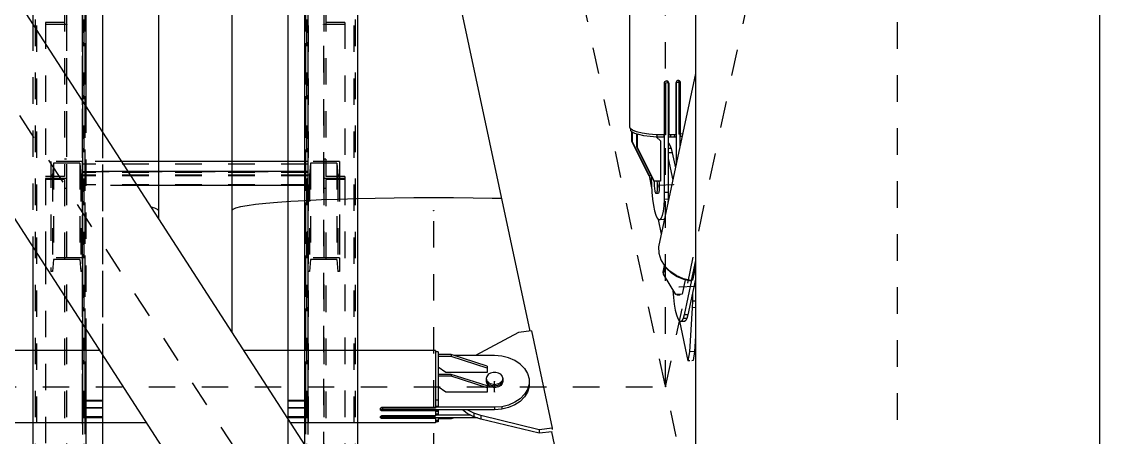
# Model space of a CAD drawing. Header units: millimetres. Extents: x 149919 to 150445, y 136651 to 136866.
# Drawn here: x 150262.208 to 150266.275, y 136680.484 to 136682.053 of the extents above; entities that cross this region are included whole.
import ezdxf

# ---------------------------------------------------------------- set-up
doc = ezdxf.new("R2010")
doc.units = ezdxf.units.MM
doc.header["$LTSCALE"] = 0.25
for name, pattern in [('CENTER', [50.8, 31.75, -6.35, 6.35, -6.35]), ('XKITLINE00', [0]), ('XKITLINE02', [4, 2, -2]), ('XKITLINE03', [6, 3, -1, 1, -1])]:
    doc.linetypes.add(name, pattern=pattern)

# ---------------------------------------------------------------- blocks, each defined once
blk = doc.blocks.new('çatıı')
at = {"color": 116, "linetype": 'XKITLINE02', "true_color": 0x136734}
for p, q in [((12062.5, 4180.27), (12062.5, 3025.09)), ((12063.35, 4179.83), (12063.35, 3024.64)), ((12146.65, 4179.83), (12146.65, 3024.64)), ((12147.5, 4180.27), (12147.5, 3025.09)), ((12062.5, 4173.79), (12062.5, 3018.6)), ((12063.35, 4174.23), (12063.35, 3019.05)), ((12070, 4174.06), (12070, 3024.82)), ((12140, 4174.06), (12140, 3024.82)), ((12146.65, 4174.23), (12146.65, 3019.05)), ((12147.5, 4173.79), (12147.5, 3018.6)), ((12044.65, 4168.77), (12044.65, 3002.41)), ((12062.95, 4168.77), (12062.95, 3002.41)), ((12147.05, 4168.77), (12147.05, 3002.41)), ((12165.35, 4168.77), (12165.35, 3002.41)), ((12045.18, 4166.61), (12045.18, 3000.84)), ((12062.42, 4166.61), (12062.42, 3000.84)), ((12147.58, 4166.61), (12147.58, 3000.84)), ((12164.82, 4166.61), (12164.82, 3000.84)), ((12055.7, 3174.26), (12055.7, 3167.7)), ((12055.7, 3174.26), (12055.7, 3109.54)), ((12056.5, 3174.26), (12056.5, 3166.97)), ((12056.5, 3174.26), (12056.5, 3108.81)), ((12153.5, 3174.26), (12153.5, 3108.81)), ((12154.3, 3174.26), (12154.3, 3109.54)), ((12043.8, 3166.99), (12043.8, 3082.92)), ((12055.7, 3167.7), (12048.5, 3167.7)), ((12048.5, 3167.7), (12048.5, 3159.72)), ((12048.5, 3167.7), (12048.5, 3108.81)), ((12056.5, 3166.97), (12048.5, 3166.97)), ((12161.5, 3166.97), (12153.5, 3166.97)), ((12161.5, 3167.7), (12154.3, 3167.7)), ((12161.5, 3167.7), (12161.5, 3108.81)), ((12063.8, 3136.05), (12063.8, 3051.98)), ((12070, 3126.46), (12070, 3042.39)), ((12050.5, 3115.3), (12050.5, 3110.1)), ((12062.5, 3115.3), (12050.5, 3115.3)), ((12050.5, 3115.3), (12050.5, 3073.76)), ((12056.5, 3116.1), (12055.7, 3116.1)), ((12062.5, 3115.3), (12062.5, 3106.21)), ((12077.21, 3115.3), (12062.5, 3115.3)), ((12062.5, 3115.3), (12062.5, 3110.1)), ((12062.5, 3115.3), (12062.5, 3073.76)), ((12147.5, 3115.3), (12140, 3115.3)), ((12147.5, 3115.3), (12147.5, 3106.21)), ((12147.5, 3115.3), (12147.5, 3078.96)), ((12147.5, 3115.3), (12147.5, 3110.1)), ((12159.5, 3115.3), (12147.5, 3115.3)), ((12153.5, 3116.1), (12153.5, 3108.81)), ((12154.3, 3116.1), (12153.5, 3116.1)), ((12154.3, 3116.1), (12154.3, 3109.54)), ((12159.5, 3115.3), (12159.5, 3078.96)), ((12159.5, 3115.3), (12159.5, 3110.1)), ((12051.56, 3114.64), (12051.18, 3110.1)), ((12061.43, 3114.64), (12051.56, 3114.64)), ((12051.56, 3114.64), (12051.56, 3078.3)), ((12061.43, 3114.64), (12061.82, 3110.1)), ((12061.43, 3114.64), (12061.43, 3078.3)), ((12147.5, 3114.29), (12062.5, 3114.29)), ((12079.72, 3111.41), (12062.5, 3111.41)), ((12147.5, 3111.41), (12140, 3111.41)), ((12148.56, 3114.64), (12148.18, 3110.1)), ((12148.56, 3114.64), (12148.56, 3078.3)), ((12158.43, 3114.64), (12148.56, 3114.64)), ((12158.43, 3114.64), (12158.43, 3078.3)), ((12158.43, 3114.64), (12158.82, 3110.1)), ((12055.7, 3109.54), (12048.5, 3109.54)), ((12056.5, 3108.81), (12048.5, 3108.81)), ((12048.5, 3108.81), (12048.5, 3076.68)), ((12056.5, 3108.81), (12048.5, 3108.81)), ((12055.7, 3108.44), (12048.5, 3108.44)), ((12051.18, 3110.1), (12050.5, 3110.1)), ((12051.18, 3110.1), (12051.18, 3073.76)), ((12055.7, 3108.44), (12055.7, 3105.1)), ((12055.7, 3108.44), (12055.7, 2979.59)), ((12056.5, 3108.81), (12056.5, 3105.1)), ((12056.5, 3108.81), (12056.5, 2979.59)), ((12062.5, 3110.1), (12061.82, 3110.1)), ((12061.82, 3110.1), (12061.82, 3073.76)), ((12147.5, 3111.09), (12062.5, 3111.09)), ((12147.5, 3110.1), (12062.5, 3110.1)), ((12147.5, 3109.88), (12062.5, 3109.88)), ((12147.5, 3110.1), (12147.5, 3073.76)), ((12148.18, 3110.1), (12147.5, 3110.1)), ((12148.18, 3110.1), (12148.18, 3073.76)), ((12161.5, 3108.81), (12153.5, 3108.81)), ((12153.5, 3108.81), (12153.5, 2979.59)), ((12161.5, 3108.81), (12153.5, 3108.81)), ((12161.5, 3109.54), (12154.3, 3109.54)), ((12154.3, 3108.44), (12154.3, 2979.59)), ((12161.5, 3108.44), (12154.3, 3108.44)), ((12158.82, 3110.1), (12158.82, 3073.76)), ((12159.5, 3110.1), (12158.82, 3110.1)), ((12159.5, 3110.1), (12159.5, 3073.76)), ((12161.5, 3109.54), (12161.5, 3108.81)), ((12161.5, 3108.81), (12161.5, 2982.92)), ((12056.5, 3105.1), (12055.7, 3105.1)), ((12147.5, 3106.43), (12062.5, 3106.43)), ((12083.09, 3106.21), (12062.5, 3106.21)), ((12147.5, 3106.21), (12140, 3106.21)), ((12154.3, 3105.1), (12153.5, 3105.1)), ((12048.5, 3078.95), (12048.5, 2982.92)), ((12062.5, 3078.96), (12050.5, 3078.96)), ((12147.5, 3078.96), (12147.5, 3073.76)), ((12159.5, 3078.96), (12147.5, 3078.96)), ((12159.5, 3078.96), (12159.5, 3073.76)), ((12051.56, 3078.3), (12051.18, 3073.76)), ((12061.43, 3078.3), (12051.56, 3078.3)), ((12061.43, 3078.3), (12061.82, 3073.76)), ((12148.56, 3078.3), (12148.18, 3073.76)), ((12158.43, 3078.3), (12148.56, 3078.3)), ((12158.43, 3078.3), (12158.82, 3073.76)), ((12051.18, 3073.76), (12050.5, 3073.76)), ((12062.5, 3073.76), (12061.82, 3073.76)), ((12148.18, 3073.76), (12147.5, 3073.76)), ((12159.5, 3073.76), (12158.82, 3073.76)), ((12062.5, 3025.09), (12062.5, 1776.2)), ((12070, 3025.09), (12062.5, 3025.09)), ((12062.5, 3025.09), (12062.5, 3022.24)), ((12070, 3025.09), (12062.5, 3025.09)), ((12062.5, 3025.09), (12062.5, 3018.6)), ((12062.5, 3022.24), (12062.5, 1792.91)), ((12070, 3022.24), (12062.5, 3022.24)), ((12070, 3024.97), (12063.35, 3024.89)), ((12063.35, 3024.89), (12063.35, 1776.01)), ((12063.35, 3024.89), (12063.35, 3022.43)), ((12070, 3024.82), (12063.35, 3024.64)), ((12063.35, 3024.64), (12063.35, 3019.05)), ((12063.35, 3022.43), (12063.35, 1773.55)), ((12070, 3022.36), (12063.35, 3022.43)), ((12070, 3025.09), (12070, 1776.08)), ((12070, 3025.09), (12070, 3024.82)), ((12070, 3022.36), (12070, 3020.38)), ((12147.5, 3025.09), (12140, 3025.09)), ((12140, 3025.09), (12140, 3022.36)), ((12147.5, 3025.09), (12140, 3025.09)), ((12140, 3025.09), (12140, 3024.82)), ((12146.65, 3024.89), (12140, 3024.97)), ((12140, 3024.82), (12140, 1776.08)), ((12146.65, 3024.64), (12140, 3024.82)), ((12146.65, 3022.43), (12140, 3022.36)), ((12140, 3022.36), (12140, 3022.24)), ((12140, 3022.36), (12140, 3020.38)), ((12147.5, 3022.24), (12140, 3022.24)), ((12146.65, 3024.89), (12146.65, 3022.43)), ((12146.65, 3024.77), (12146.65, 1776.01)), ((12146.65, 3024.64), (12146.65, 3019.05)), ((12146.65, 3022.43), (12146.65, 1773.55)), ((12147.5, 3025.09), (12147.5, 3022.24)), ((12147.5, 3025.09), (12147.5, 1776.2)), ((12147.5, 3025.09), (12147.5, 3018.6)), ((12147.5, 3022.24), (12147.5, 1792.91)), ((12070, 3018.6), (12062.5, 3018.6)), ((12070, 3018.88), (12063.35, 3019.05)), ((12070, 3020.38), (12070, 3018.6)), ((12070, 3018.88), (12070, 3018.6)), ((12140, 3020.38), (12140, 3018.6)), ((12146.65, 3019.05), (12140, 3018.88)), ((12140, 3018.88), (12140, 3018.6)), ((12147.5, 3018.6), (12140, 3018.6)), ((12140, 3018.15), (12140, 2934.08))]:
    blk.add_line(p, q, dxfattribs=at)
at = {"color": 1, "linetype": 'XKITLINE03'}
for p, q in [((12062.5, 3025.09), (12062.5, 4180.27)), ((12147.5, 4180.27), (12147.5, 3025.09)), ((12056.5, 3166.97), (12056.5, 3108.81)), ((12153.5, 3108.81), (12153.5, 3166.97)), ((12062.5, 3115.3), (12062.5, 3078.96)), ((12147.5, 3078.96), (12147.5, 3115.3)), ((12062.5, 3111.41), (12147.5, 3111.41)), ((12056.5, 3108.81), (12056.5, 2983.29)), ((12153.5, 2983.29), (12153.5, 3108.81)), ((12062.5, 1776.2), (12062.5, 3025.09)), ((12147.5, 3025.09), (12147.5, 1776.2))]:
    blk.add_line(p, q, dxfattribs=at)
at = {"color": 8, "linetype": 'CENTER'}
for p, q in [((12370, 2357.78), (12370, 3985.69)), ((12282.5, 3030.27), (12282.5, 3850.27)), ((12370, 2620.27), (11840, 3440.27)), ((12370, 2620.27), (12195, 3440.27)), ((12282.5, 3030.27), (12370, 3440.27)), ((12279.55, 3106.29), (12285.44, 3106.53)), ((12195, 1442.74), (12195, 3096.7)), ((12287.61, 3067.94), (12293.51, 3068.18)), ((11927.5, 3030.27), (12282.5, 3030.27)), ((12217.94, 3028.27), (12217.94, 3032.28))]:
    blk.add_line(p, q, dxfattribs=at)
at = {"color": 8, "linetype": 'XKITLINE00'}
for p, q in [((12446.2, 3985.69), (12446.2, 2357.78)), ((12091.2, 3417.45), (12091.2, 3096.7)), ((12118.8, 3417.45), (12118.8, 3096.7)), ((12268.85, 3408.22), (12268.85, 3128.29)), ((12293.8, 3392.71), (12293.8, 2823.49)), ((12191.63, 3237.08), (12231.29, 3051.26)), ((12007.57, 3223.04), (12240.5, 2862.66)), ((11969.49, 3197.89), (12202.42, 2837.5)), ((12293.8, 3148.38), (12279.86, 3083.1)), ((12282.02, 3145.04), (12281.96, 3144.78)), ((12281.96, 3144.78), (12281.96, 3125.25)), ((12281.97, 3144.84), (12281.97, 3125.35)), ((12282.47, 3144.85), (12281.98, 3144.88)), ((12282.13, 3145.27), (12282.02, 3145.04)), ((12282.31, 3145.46), (12282.13, 3145.27)), ((12282.55, 3145.58), (12282.31, 3145.46)), ((12283.5, 3144.89), (12282.47, 3144.85)), ((12282.47, 3144.85), (12282.47, 3125.31)), ((12282.81, 3145.63), (12282.55, 3145.58)), ((12283.08, 3145.59), (12282.81, 3145.63)), ((12282.84, 3145.62), (12283.5, 3144.89)), ((12283.32, 3145.48), (12283.08, 3145.59)), ((12283.5, 3145.29), (12283.32, 3145.48)), ((12283.41, 3145.38), (12283.51, 3145.19)), ((12283.5, 3145.29), (12283.63, 3145.07)), ((12283.5, 3144.89), (12283.5, 3103.58)), ((12283.51, 3145.19), (12283.55, 3144.94)), ((12283.51, 3145.19), (12283.63, 3145.07)), ((12283.55, 3144.94), (12283.55, 3125.4)), ((12283.55, 3144.94), (12283.67, 3144.81)), ((12283.63, 3145.07), (12283.67, 3144.81)), ((12283.67, 3144.81), (12283.67, 3125.28)), ((12286.46, 3145.18), (12286.42, 3144.92)), ((12286.42, 3144.92), (12286.42, 3125.39)), ((12287.47, 3145.05), (12286.44, 3145.01)), ((12286.44, 3145.01), (12286.44, 3113.92)), ((12286.57, 3145.42), (12286.46, 3145.18)), ((12286.75, 3145.62), (12286.57, 3145.42)), ((12286.98, 3145.75), (12286.75, 3145.62)), ((12287.23, 3145.81), (12286.98, 3145.75)), ((12287.49, 3145.78), (12287.23, 3145.81)), ((12287.26, 3145.81), (12287.87, 3145.13)), ((12287.87, 3145.13), (12287.47, 3145.05)), ((12287.47, 3145.05), (12287.47, 3125.52)), ((12287.71, 3145.68), (12287.49, 3145.78)), ((12287.88, 3145.53), (12287.71, 3145.68)), ((12287.8, 3145.6), (12287.89, 3145.42)), ((12287.87, 3145.13), (12287.87, 3125.59)), ((12287.89, 3145.51), (12287.99, 3145.29)), ((12287.9, 3145.39), (12287.93, 3145.17)), ((12287.93, 3145.17), (12288.05, 3145.04)), ((12287.93, 3145.17), (12287.93, 3125.64)), ((12287.99, 3145.29), (12288.05, 3145.04)), ((12288.05, 3145.04), (12288.05, 3125.5)), ((12268.85, 3128.29), (12269.09, 3127.63)), ((12270, 3127), (12269.09, 3127.63)), ((12269.3, 3127.49), (12269.3, 3126.96)), ((12283.5, 3128.66), (12283.55, 3128.6)), ((12287.93, 3130.73), (12287.87, 3130.73)), ((12269.3, 3126.96), (12269.81, 3126.39)), ((12269.67, 3126.54), (12269.67, 3123)), ((12270.85, 3125.85), (12269.81, 3126.39)), ((12269.86, 3126.36), (12269.86, 3122.79)), ((12271.54, 3126.44), (12270, 3127)), ((12271.74, 3125.57), (12270.85, 3125.85)), ((12273.62, 3125.95), (12271.54, 3126.44)), ((12271.56, 3125.63), (12271.56, 3120.89)), ((12271.74, 3125.57), (12271.75, 3125.56)), ((12271.75, 3125.56), (12271.75, 3120.68)), ((12271.77, 3125.56), (12271.75, 3125.56)), ((12272.39, 3125.37), (12271.77, 3125.56)), ((12274.35, 3124.96), (12272.39, 3125.37)), ((12276.15, 3125.59), (12273.62, 3125.95)), ((12276.65, 3124.65), (12274.35, 3124.96)), ((12279, 3125.35), (12276.15, 3125.59)), ((12279.2, 3124.45), (12276.65, 3124.65)), ((12281.96, 3125.25), (12279, 3125.35)), ((12280.59, 3123), (12279.05, 3124.46)), ((12280.4, 3123.21), (12279.09, 3124.46)), ((12279.2, 3125.34), (12279.2, 3124.45)), ((12281.88, 3124.36), (12279.2, 3124.45)), ((12281.88, 3125.25), (12281.88, 3124.36)), ((12282.47, 3125.31), (12281.97, 3125.35)), ((12281.97, 3125.35), (12282.02, 3125.3)), ((12282.47, 3125.31), (12282.02, 3125.3)), ((12282.02, 3125.3), (12282.02, 3103.52)), ((12283.5, 3125.47), (12283.61, 3125.35)), ((12283.5, 3124.49), (12283.61, 3124.37)), ((12283.55, 3125.4), (12283.67, 3125.28)), ((12283.61, 3125.35), (12283.61, 3124.37)), ((12284.3, 3124.38), (12283.61, 3124.37)), ((12285.07, 3125.3), (12283.67, 3125.28)), ((12284.3, 3125.29), (12284.3, 3124.38)), ((12285, 3124.41), (12284.3, 3124.38)), ((12285.68, 3124.44), (12285, 3124.41)), ((12286.42, 3125.39), (12285.07, 3125.3)), ((12285.68, 3125.34), (12285.68, 3124.44)), ((12286.36, 3124.48), (12285.68, 3124.44)), ((12286.36, 3125.39), (12286.36, 3124.48)), ((12287.87, 3125.59), (12287.47, 3125.52)), ((12287.91, 3125.54), (12287.47, 3125.52)), ((12287.87, 3125.71), (12287.97, 3125.59)), ((12287.87, 3125.59), (12287.91, 3125.54)), ((12287.91, 3125.54), (12287.91, 3120.82)), ((12287.91, 3124.68), (12287.97, 3124.61)), ((12287.93, 3125.64), (12288.05, 3125.5)), ((12287.97, 3125.59), (12287.97, 3124.61)), ((12288.74, 3124.71), (12287.97, 3124.61)), ((12288.94, 3125.62), (12288.05, 3125.5)), ((12269.67, 3123), (12276.06, 3110.08)), ((12269.67, 3123), (12269.86, 3122.79)), ((12269.86, 3122.79), (12276.24, 3109.87)), ((12271.56, 3120.89), (12277.94, 3107.97)), ((12271.56, 3120.89), (12271.75, 3120.68)), ((12271.75, 3120.68), (12278.13, 3107.76)), ((12280.4, 3123.21), (12280.59, 3123)), ((12280.59, 3123), (12280.59, 3107.86)), ((12283.54, 3122.29), (12283.5, 3122.33)), ((12284.54, 3120.19), (12283.5, 3120.14)), ((12283.54, 3122.29), (12284.05, 3121.45)), ((12284.05, 3121.45), (12284.54, 3120.19)), ((12284.54, 3120.19), (12285.01, 3118.55)), ((12285.01, 3118.55), (12283.5, 3118.49)), ((12283.5, 3116.32), (12285.21, 3108.16)), ((12285.01, 3118.55), (12286.21, 3112.83)), ((12276.06, 3110.08), (12276.24, 3109.87)), ((12276.99, 3109.9), (12276.24, 3109.87)), ((12276.25, 3109.86), (12276.24, 3109.81)), ((12276.24, 3109.81), (12277.19, 3105.31)), ((12277.08, 3109.72), (12277.08, 3109.06)), ((12277.08, 3109.06), (12277.13, 3106.34)), ((12277.94, 3107.97), (12278.13, 3107.76)), ((12280.59, 3107.86), (12278.13, 3107.76)), ((12278.19, 3107.43), (12278.18, 3106.91)), ((12278.21, 3107.76), (12278.19, 3107.43)), ((12279.2, 3107.8), (12279.21, 3107.7)), ((12279.21, 3107.7), (12279.27, 3107.2)), ((12279.27, 3107.2), (12279.31, 3106.67)), ((12279.98, 3107.83), (12280, 3107.73)), ((12280, 3107.73), (12280.06, 3107.23)), ((12280.06, 3107.23), (12280.1, 3106.71)), ((12277.13, 3106.34), (12277.29, 3103.61)), ((12277.29, 3103.61), (12277.55, 3101.01)), ((12278.18, 3106.91), (12278.19, 3106.37)), ((12278.19, 3106.37), (12278.21, 3105.83)), ((12278.21, 3105.83), (12278.26, 3105.31)), ((12278.26, 3105.31), (12278.32, 3104.81)), ((12278.32, 3104.81), (12278.39, 3104.36)), ((12278.39, 3104.36), (12278.47, 3103.96)), ((12278.47, 3103.96), (12278.56, 3103.63)), ((12278.56, 3103.63), (12278.66, 3103.39)), ((12278.66, 3103.39), (12278.76, 3103.23)), ((12278.87, 3103.16), (12278.76, 3103.23)), ((12278.96, 3103.19), (12278.87, 3103.16)), ((12279.65, 3103.19), (12278.87, 3103.16)), ((12279.06, 3103.31), (12278.96, 3103.19)), ((12279.14, 3103.51), (12279.06, 3103.31)), ((12279.21, 3103.81), (12279.14, 3103.51)), ((12279.27, 3104.17), (12279.21, 3103.81)), ((12279.31, 3104.6), (12279.27, 3104.17)), ((12279.31, 3106.67), (12279.34, 3106.13)), ((12279.34, 3105.08), (12279.31, 3104.6)), ((12279.34, 3106.13), (12279.35, 3105.6)), ((12279.35, 3105.6), (12279.34, 3105.08)), ((12280.13, 3105.63), (12279.35, 3105.6)), ((12279.75, 3103.22), (12279.65, 3103.19)), ((12279.84, 3103.34), (12279.75, 3103.22)), ((12279.93, 3103.55), (12279.84, 3103.34)), ((12280, 3103.84), (12279.93, 3103.55)), ((12280.06, 3104.21), (12280, 3103.84)), ((12280.1, 3104.64), (12280.06, 3104.21)), ((12280.1, 3106.71), (12280.13, 3106.17)), ((12280.13, 3105.12), (12280.1, 3104.64)), ((12280.13, 3106.17), (12280.13, 3105.63)), ((12280.13, 3105.63), (12280.13, 3105.12)), ((12282.02, 3103.52), (12281.97, 3100.92)), ((12283.5, 3103.58), (12282.02, 3103.52)), ((12283.5, 3103.58), (12283.44, 3100.98)), ((12131.64, 3099.39), (12127.79, 3098.98)), ((12131.64, 3099.38), (12127.79, 3098.98)), ((12136.09, 3099.77), (12131.64, 3099.39)), ((12136.09, 3099.77), (12131.64, 3099.38)), ((12141.11, 3100.12), (12136.09, 3099.77)), ((12141.11, 3100.12), (12136.09, 3099.77)), ((12146.65, 3100.43), (12141.11, 3100.12)), ((12146.65, 3100.43), (12141.11, 3100.12)), ((12152.66, 3100.72), (12146.65, 3100.43)), ((12159.07, 3100.96), (12152.66, 3100.72)), ((12165.83, 3101.16), (12159.07, 3100.96)), ((12172.88, 3101.32), (12165.83, 3101.16)), ((12180.13, 3101.44), (12172.88, 3101.32)), ((12187.53, 3101.51), (12180.13, 3101.44)), ((12195, 3101.53), (12187.53, 3101.51)), ((12202.46, 3101.51), (12195, 3101.53)), ((12209.86, 3101.44), (12202.46, 3101.51)), ((12217.12, 3101.32), (12209.86, 3101.44)), ((12220.62, 3101.24), (12217.12, 3101.32)), ((12277.55, 3101.01), (12277.89, 3098.63)), ((12281.97, 3100.92), (12281.81, 3098.55)), ((12283.44, 3100.98), (12281.97, 3100.92)), ((12283.44, 3100.98), (12283.33, 3099.34)), ((12089.73, 3097.65), (12088.4, 3097.98)), ((12089.73, 3097.65), (12088.4, 3097.98)), ((12090.83, 3097.18), (12089.73, 3097.65)), ((12090.83, 3097.18), (12089.73, 3097.65)), ((12090.83, 3097.18), (12091.2, 3096.7)), ((12090.83, 3097.18), (12091.2, 3096.7)), ((12091.2, 3096.7), (12091.2, 3093.66)), ((12119.16, 3097.18), (12118.8, 3096.7)), ((12119.16, 3097.18), (12118.8, 3096.7)), ((12118.8, 3096.7), (12118.8, 3050.96)), ((12120.26, 3097.65), (12119.16, 3097.18)), ((12120.26, 3097.65), (12119.16, 3097.18)), ((12122.08, 3098.11), (12120.26, 3097.65)), ((12122.08, 3098.1), (12120.26, 3097.65)), ((12124.6, 3098.55), (12122.08, 3098.11)), ((12124.6, 3098.55), (12122.08, 3098.1)), ((12127.79, 3098.98), (12124.6, 3098.55)), ((12127.79, 3098.98), (12124.6, 3098.55)), ((12277.89, 3098.63), (12278.31, 3096.59)), ((12278.31, 3096.59), (12278.79, 3094.98)), ((12278.79, 3094.98), (12279.29, 3093.85)), ((12281.55, 3096.53), (12281.2, 3094.93)), ((12281.81, 3098.55), (12281.55, 3096.53)), ((12279.29, 3093.85), (12279.81, 3093.27)), ((12279.7, 3093.4), (12280.87, 3087.81)), ((12280.31, 3093.26), (12279.81, 3093.27)), ((12280.79, 3093.82), (12280.31, 3093.26)), ((12281.79, 3093.33), (12280.31, 3093.26)), ((12281.2, 3094.93), (12280.79, 3093.82)), ((12282.13, 3093.74), (12281.79, 3093.33)), ((12279.86, 3083.1), (12279.96, 3080.63)), ((12279.96, 3080.63), (12280.72, 3078.19)), ((12280.72, 3078.19), (12282.12, 3075.9)), ((12281.05, 3077.65), (12281.4, 3076.84)), ((12281.4, 3076.84), (12282.22, 3075.71)), ((12281.99, 3076.03), (12281.46, 3073.53)), ((12282.23, 3075.67), (12281.6, 3072.73)), ((12282.12, 3075.9), (12284.08, 3073.88)), ((12282.22, 3075.71), (12282.23, 3075.67)), ((12282.23, 3075.69), (12282.82, 3074.88)), ((12282.25, 3075.67), (12282.23, 3075.67)), ((12284.67, 3073.15), (12282.82, 3074.88)), ((12293.8, 3077.86), (12292.19, 3070.33)), ((12293.8, 3075.61), (12292.71, 3070.51)), ((12281.46, 3073.53), (12281.6, 3072.73)), ((12281.6, 3072.73), (12286.29, 3065.05)), ((12286.51, 3072.22), (12284.08, 3073.88)), ((12286.88, 3071.74), (12284.67, 3073.15)), ((12289.28, 3071.02), (12286.51, 3072.22)), ((12289.36, 3070.7), (12286.88, 3071.74)), ((12289.9, 3070.57), (12288.74, 3065.15)), ((12292.19, 3070.33), (12289.28, 3071.02)), ((12289.42, 3070.98), (12289.36, 3070.7)), ((12292.01, 3070.07), (12289.36, 3070.7)), ((12293.8, 3070.83), (12290.93, 3057.42)), ((12292.24, 3070.59), (12292.26, 3070.49)), ((12292.71, 3070.51), (12292.26, 3070.68)), ((12293.79, 3070.8), (12293.8, 3070.76)), ((12285.26, 3066.73), (12285.27, 3066.55)), ((12285.27, 3066.55), (12285.48, 3063.88)), ((12292.26, 3070.49), (12289.46, 3057.36)), ((12292.07, 3070.36), (12292.01, 3070.07)), ((12292.71, 3070.51), (12292.26, 3070.49)), ((12293.66, 3070.21), (12293.72, 3069.9)), ((12293.8, 3070.27), (12293.72, 3069.9)), ((12293.8, 3069.9), (12293.72, 3069.9)), ((12285.48, 3063.88), (12285.78, 3061.38)), ((12288.74, 3065.15), (12286.29, 3065.05)), ((12286.72, 3065.06), (12286.81, 3064.9)), ((12286.91, 3064.82), (12286.81, 3064.9)), ((12287.7, 3064.85), (12286.91, 3064.82)), ((12287.01, 3064.83), (12286.91, 3064.82)), ((12287.11, 3064.93), (12287.01, 3064.83)), ((12287.17, 3065.08), (12287.11, 3064.93)), ((12287.89, 3064.97), (12287.8, 3064.86)), ((12287.96, 3065.12), (12287.89, 3064.97)), ((12292.63, 3062.54), (12292.52, 3060.05)), ((12292.65, 3065.2), (12292.63, 3062.54)), ((12293.8, 3062.59), (12292.63, 3062.54)), ((12292.65, 3065.45), (12292.65, 3065.2)), ((12285.78, 3061.38), (12286.17, 3059.17)), ((12286.17, 3059.17), (12286.62, 3057.34)), ((12292.52, 3060.05), (12291.46, 3043.43)), ((12293.8, 3060.1), (12292.52, 3060.05)), ((12286.62, 3057.34), (12287.11, 3055.98)), ((12287.11, 3055.98), (12287.63, 3055.13)), ((12288.14, 3054.85), (12287.63, 3055.13)), ((12287.76, 3055.06), (12290.92, 3040.04)), ((12288.63, 3055.14), (12288.14, 3054.85)), ((12289.61, 3054.91), (12288.14, 3054.85)), ((12289.08, 3055.99), (12288.63, 3055.14)), ((12289.46, 3057.36), (12289.08, 3055.99)), ((12290.55, 3056.05), (12289.08, 3055.99)), ((12290.93, 3057.42), (12289.46, 3057.36)), ((12290.1, 3055.2), (12289.61, 3054.91)), ((12290.55, 3056.05), (12290.1, 3055.2)), ((12290.93, 3057.42), (12290.55, 3056.05)), ((12226.97, 3050.75), (12210.72, 3042.02)), ((12231.91, 3051.34), (12226.97, 3050.75)), ((12231.91, 3051.34), (12239.75, 3014.62)), ((12293.8, 3049.34), (12293.42, 3043.51)), ((12069.02, 3043.9), (12014.35, 3043.9)), ((12195.64, 3043.9), (12123.36, 3043.9)), ((12195.64, 3043.9), (12195.64, 3022.47)), ((12196.64, 3043.48), (12195.64, 3043.48)), ((12196.64, 3043.48), (12196.64, 3042.39)), ((12196.64, 3042.39), (12196.64, 3042.35)), ((12201.64, 3042.39), (12196.64, 3042.39)), ((12196.64, 3042.35), (12196.64, 3034.24)), ((12201.64, 3042.39), (12201.64, 3041.65)), ((12215.14, 3038.04), (12201.64, 3042.39)), ((12291.46, 3043.43), (12290.92, 3040.04)), ((12293.42, 3043.51), (12291.46, 3043.43)), ((12293.42, 3043.51), (12292.88, 3040.12)), ((12201.64, 3041.65), (12196.64, 3041.65)), ((12215.14, 3037.3), (12201.64, 3041.65)), ((12217.94, 3042.02), (12202.78, 3042.02)), ((12215.14, 3038.04), (12215.14, 3035.63)), ((12220.66, 3041.81), (12217.94, 3042.02)), ((12223.27, 3041.18), (12220.66, 3041.81)), ((12225.64, 3040.16), (12223.27, 3041.18)), ((12227.67, 3038.8), (12225.64, 3040.16)), ((12227.67, 3038.8), (12229.28, 3037.15)), ((12291.67, 3040.07), (12290.92, 3040.04)), ((12292.88, 3040.12), (12292.38, 3040.1)), ((12199.64, 3035.63), (12196.64, 3037.63)), ((12201.64, 3034.95), (12196.64, 3034.95)), ((12196.64, 3034.24), (12196.64, 3034.21)), ((12201.64, 3034.21), (12196.64, 3034.21)), ((12196.64, 3034.21), (12196.64, 3034.2)), ((12196.64, 3034.2), (12196.64, 3022.77)), ((12215.14, 3035.63), (12199.64, 3035.63)), ((12201.64, 3034.95), (12201.64, 3034.21)), ((12215.14, 3030.61), (12201.64, 3034.95)), ((12215.14, 3029.86), (12201.64, 3034.21)), ((12215.02, 3034.14), (12214.88, 3033.75)), ((12215.25, 3034.5), (12215.02, 3034.14)), ((12215.56, 3034.83), (12215.25, 3034.5)), ((12215.94, 3035.12), (12215.56, 3034.83)), ((12216.39, 3035.35), (12215.94, 3035.12)), ((12216.88, 3035.52), (12216.39, 3035.35)), ((12217.4, 3035.62), (12216.88, 3035.52)), ((12217.94, 3035.66), (12217.4, 3035.62)), ((12218.48, 3035.62), (12217.94, 3035.66)), ((12219, 3035.52), (12218.48, 3035.62)), ((12219.49, 3035.35), (12219, 3035.52)), ((12219.93, 3035.12), (12219.49, 3035.35)), ((12220.31, 3034.83), (12219.93, 3035.12)), ((12220.31, 3034.83), (12220.62, 3034.5)), ((12220.62, 3034.5), (12220.85, 3034.14)), ((12220.85, 3034.14), (12220.99, 3033.75)), ((12229.28, 3037.15), (12230.4, 3035.29)), ((12230.4, 3035.29), (12230.97, 3033.3)), ((12199.64, 3028.19), (12196.64, 3030.2)), ((12214.88, 3033.75), (12214.84, 3033.35)), ((12214.84, 3033.35), (12214.84, 3032.82)), ((12214.84, 3033.35), (12214.88, 3032.95)), ((12214.84, 3032.82), (12214.88, 3032.42)), ((12214.84, 3032.82), (12214.84, 3032.28)), ((12214.84, 3032.82), (12214.88, 3032.42)), ((12214.84, 3032.28), (12214.88, 3031.88)), ((12214.88, 3032.95), (12215.02, 3032.56)), ((12214.88, 3032.42), (12215.02, 3032.03)), ((12214.88, 3032.42), (12215.02, 3032.03)), ((12214.88, 3031.88), (12215.02, 3031.49)), ((12215.02, 3032.56), (12215.25, 3032.2)), ((12215.02, 3032.03), (12215.25, 3031.66)), ((12215.02, 3032.03), (12215.25, 3031.66)), ((12215.02, 3031.49), (12215.25, 3031.13)), ((12215.14, 3030.61), (12215.14, 3028.19)), ((12215.25, 3032.2), (12215.56, 3031.87)), ((12215.25, 3031.66), (12215.56, 3031.33)), ((12215.25, 3031.66), (12215.56, 3031.33)), ((12215.25, 3031.13), (12215.56, 3030.8)), ((12215.94, 3031.59), (12215.56, 3031.87)), ((12215.94, 3031.05), (12215.56, 3031.33)), ((12215.94, 3031.05), (12215.56, 3031.33)), ((12215.94, 3030.52), (12215.56, 3030.8)), ((12216.39, 3031.35), (12215.94, 3031.59)), ((12216.39, 3030.82), (12215.94, 3031.05)), ((12216.39, 3030.82), (12215.94, 3031.05)), ((12216.39, 3030.28), (12215.94, 3030.52)), ((12216.88, 3031.18), (12216.39, 3031.35)), ((12216.88, 3030.65), (12216.39, 3030.82)), ((12216.88, 3030.65), (12216.39, 3030.82)), ((12216.88, 3030.11), (12216.39, 3030.28)), ((12217.4, 3031.08), (12216.88, 3031.18)), ((12217.4, 3030.55), (12216.88, 3030.65)), ((12217.4, 3030.55), (12216.88, 3030.65)), ((12217.4, 3030.01), (12216.88, 3030.11)), ((12217.94, 3031.05), (12217.4, 3031.08)), ((12217.94, 3030.51), (12217.4, 3030.55)), ((12217.94, 3030.51), (12217.4, 3030.55)), ((12217.94, 3029.98), (12217.4, 3030.01)), ((12218.48, 3031.08), (12217.94, 3031.05)), ((12217.94, 3031.05), (12217.94, 3030.51)), ((12218.48, 3030.55), (12217.94, 3030.51)), ((12218.48, 3030.55), (12217.94, 3030.51)), ((12217.94, 3030.51), (12217.94, 3029.98)), ((12218.48, 3030.01), (12217.94, 3029.98)), ((12219, 3031.18), (12218.48, 3031.08)), ((12219, 3030.65), (12218.48, 3030.55)), ((12219, 3030.65), (12218.48, 3030.55)), ((12219, 3030.11), (12218.48, 3030.01)), ((12219.49, 3031.35), (12219, 3031.18)), ((12219.49, 3030.82), (12219, 3030.65)), ((12219.49, 3030.82), (12219, 3030.65)), ((12219.49, 3030.28), (12219, 3030.11)), ((12219.93, 3031.59), (12219.49, 3031.35)), ((12219.93, 3031.05), (12219.49, 3030.82)), ((12219.93, 3031.05), (12219.49, 3030.82)), ((12219.93, 3030.52), (12219.49, 3030.28)), ((12220.31, 3031.87), (12219.93, 3031.59)), ((12220.31, 3031.33), (12219.93, 3031.05)), ((12220.31, 3031.33), (12219.93, 3031.05)), ((12220.31, 3030.8), (12219.93, 3030.52)), ((12220.62, 3032.2), (12220.31, 3031.87)), ((12220.62, 3031.66), (12220.31, 3031.33)), ((12220.62, 3031.66), (12220.31, 3031.33)), ((12220.62, 3031.13), (12220.31, 3030.8)), ((12220.85, 3032.56), (12220.62, 3032.2)), ((12220.85, 3032.03), (12220.62, 3031.66)), ((12220.85, 3032.03), (12220.62, 3031.66)), ((12220.85, 3031.49), (12220.62, 3031.13)), ((12220.99, 3032.95), (12220.85, 3032.56)), ((12220.99, 3032.42), (12220.85, 3032.03)), ((12220.99, 3032.42), (12220.85, 3032.03)), ((12220.99, 3031.88), (12220.85, 3031.49)), ((12220.99, 3033.75), (12221.04, 3033.35)), ((12221.04, 3033.35), (12220.99, 3032.95)), ((12221.04, 3032.82), (12220.99, 3032.42)), ((12221.04, 3032.82), (12220.99, 3032.42)), ((12221.04, 3032.28), (12220.99, 3031.88)), ((12221.04, 3033.35), (12221.04, 3032.82)), ((12221.04, 3032.82), (12221.04, 3032.28)), ((12230.97, 3031.26), (12230.4, 3029.27)), ((12230.97, 3030.26), (12230.4, 3028.27)), ((12230.97, 3033.3), (12230.97, 3030.26)), ((12215.14, 3028.19), (12199.64, 3028.19)), ((12229.28, 3027.41), (12227.67, 3025.76)), ((12229.28, 3026.41), (12227.67, 3024.76)), ((12230.4, 3029.27), (12229.28, 3027.41)), ((12230.4, 3028.27), (12229.28, 3026.41)), ((12174.83, 3022.02), (12174.79, 3021.82)), ((12174.79, 3021.82), (12174.83, 3021.62)), ((12174.95, 3022.19), (12174.83, 3022.02)), ((12174.85, 3022.04), (12174.95, 3021.89)), ((12175.14, 3022.34), (12174.95, 3022.19)), ((12175.14, 3021.75), (12174.95, 3021.89)), ((12175.37, 3022.41), (12175.14, 3022.34)), ((12175.37, 3021.66), (12175.14, 3021.75)), ((12175.64, 3022.47), (12175.37, 3022.41)), ((12195.64, 3022.47), (12175.64, 3022.47)), ((12175.64, 3022.47), (12175.64, 3021.54)), ((12195.64, 3022.24), (12175.64, 3022.24)), ((12196.64, 3025.15), (12195.64, 3025.15)), ((12196.64, 3022.77), (12195.64, 3022.77)), ((12217.94, 3022.54), (12195.64, 3022.54)), ((12195.64, 3022.47), (12195.64, 3022.24)), ((12220.66, 3022.75), (12217.94, 3022.54)), ((12217.94, 3022.54), (12217.94, 3021.54)), ((12220.66, 3021.75), (12217.94, 3021.54)), ((12223.27, 3023.38), (12220.66, 3022.75)), ((12220.66, 3022.75), (12220.66, 3021.75)), ((12223.27, 3022.38), (12220.66, 3021.75)), ((12225.64, 3024.4), (12223.27, 3023.38)), ((12225.64, 3023.4), (12223.27, 3022.38)), ((12227.67, 3025.76), (12225.64, 3024.4)), ((12227.67, 3024.76), (12225.64, 3023.4)), ((12174.83, 3018.96), (12174.79, 3018.81)), ((12174.79, 3018.81), (12174.83, 3018.66)), ((12174.83, 3021.62), (12174.95, 3021.44)), ((12174.95, 3019.1), (12174.83, 3018.96)), ((12174.83, 3018.66), (12174.95, 3018.52)), ((12174.89, 3019.03), (12174.95, 3018.96)), ((12175.14, 3021.3), (12174.95, 3021.44)), ((12175.14, 3019.21), (12174.95, 3019.1)), ((12175.1, 3018.87), (12174.95, 3018.96)), ((12175.14, 3018.41), (12174.95, 3018.52)), ((12175.14, 3018.86), (12175.1, 3018.87)), ((12175.37, 3021.21), (12175.14, 3021.3)), ((12175.37, 3019.28), (12175.14, 3019.21)), ((12175.37, 3018.81), (12175.14, 3018.86)), ((12175.37, 3018.35), (12175.14, 3018.41)), ((12175.37, 3021.66), (12175.37, 3021.21)), ((12175.64, 3021.63), (12175.37, 3021.66)), ((12175.64, 3021.18), (12175.37, 3021.21)), ((12175.64, 3019.31), (12175.37, 3019.28)), ((12175.64, 3018.79), (12175.37, 3018.81)), ((12175.64, 3018.32), (12175.37, 3018.35)), ((12175.64, 3021.54), (12175.64, 3021.18)), ((12217.94, 3021.54), (12175.64, 3021.54)), ((12195.64, 3021.18), (12175.64, 3021.18)), ((12195.64, 3019.31), (12175.64, 3019.31)), ((12175.64, 3019.31), (12175.64, 3018.72)), ((12195.64, 3018.83), (12175.64, 3018.83)), ((12175.64, 3018.72), (12175.64, 3018.32)), ((12195.64, 3018.72), (12175.64, 3018.72)), ((12195.64, 3018.32), (12175.64, 3018.32)), ((12195.64, 3021.54), (12195.64, 3020.13)), ((12195.64, 3021.54), (12195.64, 3021.41)), ((12196.64, 3021.41), (12195.64, 3021.41)), ((12196.64, 3020.91), (12195.64, 3020.91)), ((12195.64, 3020.13), (12195.64, 3019.31)), ((12196.64, 3019.97), (12195.64, 3019.97)), ((12196.64, 3019.54), (12195.64, 3019.54)), ((12209, 3019.53), (12195.64, 3019.53)), ((12195.64, 3018.83), (12195.64, 3018.53)), ((12195.64, 3018.53), (12195.64, 3017.17)), ((12211.5, 3018.53), (12195.64, 3018.53)), ((12196.64, 3021.54), (12196.64, 3019.54)), ((12196.64, 3018.53), (12196.64, 3017.07)), ((12201.64, 3018.16), (12196.64, 3018.16)), ((12202.78, 3018.53), (12201.64, 3018.16)), ((12207.62, 3020.22), (12205.82, 3021.54)), ((12210.09, 3018.98), (12207.62, 3020.22)), ((12210.09, 3020.32), (12207.67, 3021.54)), ((12212.82, 3019.44), (12210.09, 3020.32)), ((12210.09, 3020.32), (12210.09, 3018.98)), ((12212.82, 3018.1), (12210.09, 3018.98)), ((12234.81, 3014.04), (12212.82, 3019.44)), ((12212.82, 3019.44), (12212.82, 3018.1)), ((12234.81, 3012.7), (12212.82, 3018.1)), ((12086.63, 3016.65), (12014.35, 3016.65)), ((12195.64, 3016.65), (12140.97, 3016.65)), ((12196.64, 3017.58), (12195.64, 3017.58)), ((12195.64, 3017.17), (12195.64, 3016.65)), ((12196.64, 3017.07), (12195.64, 3017.07)), ((12239.75, 3014.62), (12234.81, 3014.04)), ((12234.81, 3014.04), (12234.81, 3012.7)), ((12239.75, 3014.62), (12239.75, 3014.16)), ((12239.75, 3013.28), (12234.81, 3012.7)), ((12239.4, 3013.24), (12278.52, 2829.95)), ((12239.75, 3013.31), (12239.75, 3013.28))]:
    blk.add_line(p, q, dxfattribs=at)
at = {"color": 7, "linetype": 'XKITLINE00'}
for p, q in [((12043.8, 3417.45), (12043.8, 3166.99)), ((12063.8, 3417.45), (12063.8, 3136.05)), ((12070, 3417.45), (12070, 3126.46)), ((12140, 3417.45), (12140, 3020.38)), ((12146.2, 3417.45), (12146.2, 3008.56)), ((12166.2, 3417.45), (12166.2, 3000.64)), ((12140, 3115.3), (12077.21, 3115.3)), ((12140, 3111.41), (12079.72, 3111.41)), ((12140, 3106.21), (12083.09, 3106.21)), ((12043.8, 3082.92), (12043.8, 3000.64)), ((12063.8, 3051.98), (12063.8, 3000.64)), ((12070, 3042.39), (12070, 3020.38)), ((12070, 3020.38), (12070, 2643.09)), ((12140, 3020.38), (12140, 3018.15))]:
    blk.add_line(p, q, dxfattribs=at)
at = {"color": 1, "linetype": 'XKITLINE00'}
for centre in [(12056.5, 3166.97), (12153.5, 3166.97), (12062.5, 3115.3), (12147.5, 3115.3), (12062.5, 3111.41), (12147.5, 3111.41), (12056.5, 3108.81), (12056.5, 3108.81), (12153.5, 3108.81), (12153.5, 3108.81), (12062.5, 3078.96), (12147.5, 3078.96), (12062.5, 3025.09), (12062.5, 3025.09), (12147.5, 3025.09), (12147.5, 3025.09)]:
    blk.add_circle(centre, 0.05, dxfattribs=at)
at = {"color": 8, "linetype": 'XKITLINE00'}
for centre in [(12279.55, 3106.29), (12285.44, 3106.53), (12195, 3096.7), (12287.61, 3067.94), (12293.51, 3068.18), (12217.94, 3032.28), (12282.5, 3030.27), (12282.5, 3030.27), (12282.5, 3030.27), (12217.94, 3028.27)]:
    blk.add_circle(centre, 0.05, dxfattribs=at)

msp = doc.modelspace()

# ---------------------------------------------------------------- block references
at = {"xscale": 0.009999943142843078, "yscale": 0.009999943142843078, "zscale": 0.009999943142843078}
msp.add_blockref('çatıı', (150141.8141, 136650.3731), dxfattribs=at)

doc.saveas('drawing.dxf')
